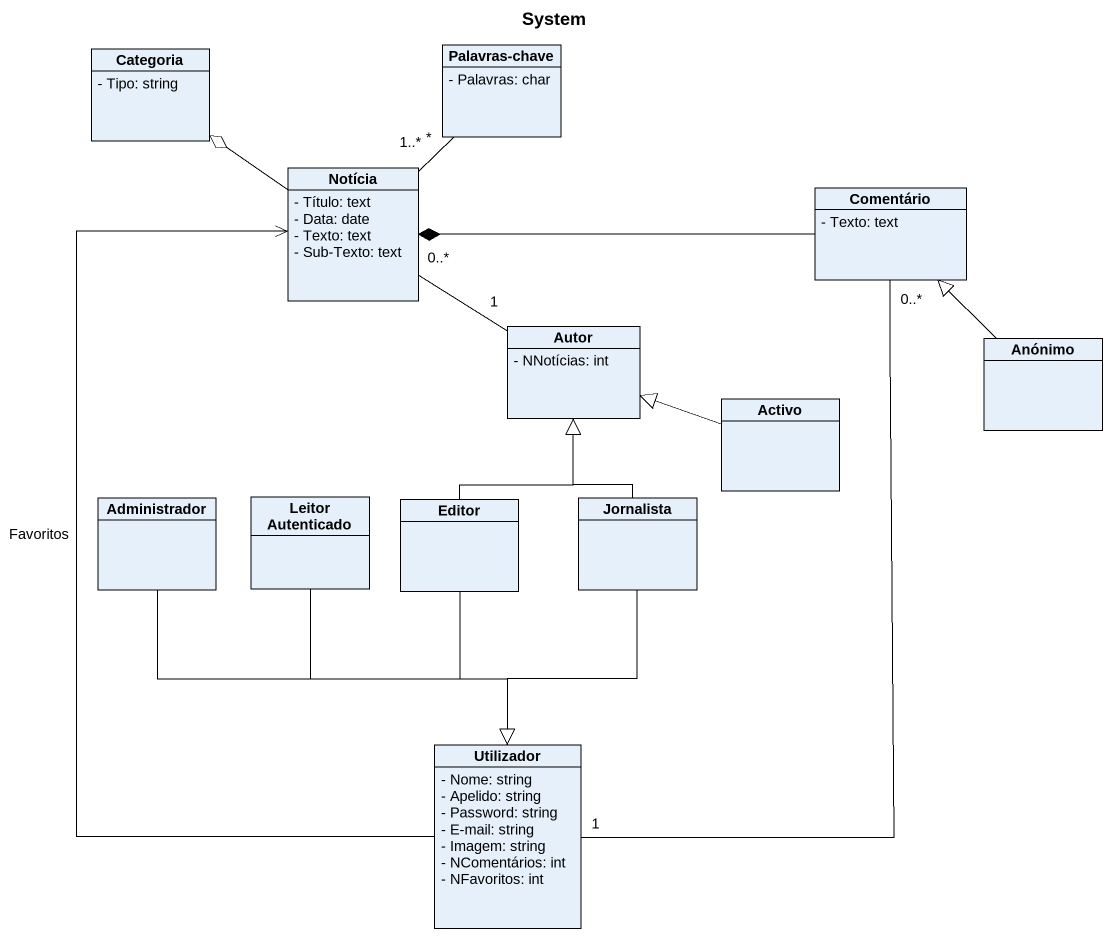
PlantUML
@startuml
title System
hide circle
hide empty members
skinparam classAttributeIconSize 0
class Categoria {
  - Tipo: string
}
class "Palavras-chave" as Palavras_chave {
  - Palavras: char
}
class Notícia {
  - Título: text
  - Data: date
  - Texto: text
  - Sub-Texto: text
}
class Comentário {
  - Texto: text
}
class Autor {
  - NNotícias: int
}
class Anónimo
class Activo
class Administrador
class "Leitor Autenticado" as Leitor_Autenticado
class Editor
class Jornalista
class Utilizador {
  - Nome: string
  - Apelido: string
  - Password: string
  - E-mail: string
  - Imagem: string
  - NComentários: int
  - NFavoritos: int
}
Notícia -up-o Categoria
Notícia -up- Categoria
Notícia "*" -up- "1..*" Palavras_chave
Notícia -right- Comentário
Notícia "0..*" -- "1" Autor
Notícia <-- Utilizador : Favoritos
Comentário -left-* Notícia
Anónimo -up-|> Comentário
Activo -left-|> Autor
Administrador --|> Utilizador
Leitor_Autenticado --|> Utilizador
Editor -up-|> Autor
Editor --|> Utilizador
Jornalista -up-|> Autor
Jornalista --|> Utilizador
Utilizador "1" -up- "0..*" Comentário
@enduml
